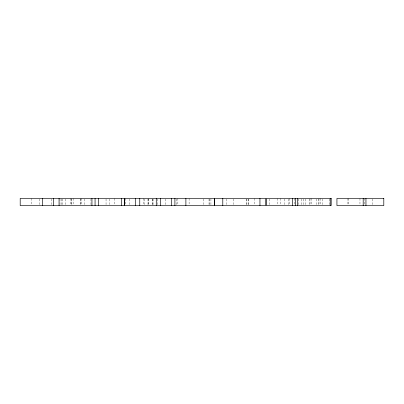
<?xml version="1.0" encoding="UTF-8"?>
<svg xmlns="http://www.w3.org/2000/svg" width="404" height="404" viewBox="0 0 404 404"><rect width="100%" height="100%" fill="white"/><g stroke="black" fill="none" stroke-linecap="round" stroke-linejoin="round"><path stroke-width="0.3" stroke-dasharray="2.02 1.52" d="M372.559 199.021L372.559 204.98M364.827 198.425L364.827 204.98M359.964 198.425L359.964 204.98M348.793 198.425L348.793 204.98M347.92 198.425L347.92 204.98M329.24 199.021L329.24 204.98M322.796 199.021L322.796 204.98M320.205 198.425L320.205 204.98M318.983 198.425L318.983 204.98M318.458 199.021L318.458 204.98M316.579 199.021L316.579 204.98M311.413 198.425L311.413 204.98M310.035 198.425L310.035 204.98M309.57 199.021L309.57 204.98M305.596 199.021L305.596 204.98M303.788 199.021L303.788 204.98M301.253 199.021L301.253 204.98M298.268 199.021L298.268 204.98M294.233 198.425L294.233 204.98M289.37 198.425L289.37 204.98M288.476 199.021L288.476 204.98M284.744 199.021L284.744 204.98M280.401 198.425L280.401 204.98M277.326 198.425L277.326 204.98M269.352 199.021L269.352 204.98M254.752 198.425L254.752 204.98M248.647 199.021L248.647 204.98M248.288 199.021L248.288 204.98M246.905 199.021L246.905 204.98M246.379 199.021L246.379 204.98M233.775 199.021L233.775 204.98M226.457 199.021L226.457 204.98M210.933 199.021L210.933 204.98M209.555 199.021L209.555 204.98M209.03 199.021L209.03 204.98M203.651 199.021L203.651 204.98M189.107 198.425L189.107 204.98M177.866 198.425L177.866 204.98M176.417 199.021L176.417 204.98M165.433 199.021L165.433 204.98M157.403 199.021L157.403 204.98M153.066 199.021L153.066 204.98M152.793 199.021L152.793 204.98M152.581 199.021L152.581 204.98M148.313 198.425L148.313 204.98M148.243 199.021L148.243 204.98M147.975 199.021L147.975 204.98M144.582 199.021L144.582 204.98M143.496 198.425L143.496 204.98M129.189 199.021L129.189 204.98M125.578 198.425L125.578 204.98M114.595 198.425L114.595 204.98M109.641 199.021L109.641 204.98M106.05 199.021L106.05 204.98M90.966 199.021L90.966 204.98M84.517 199.021L84.517 204.98M81.386 198.425L81.386 204.98M80.704 198.425L80.704 204.98M80.179 199.021L80.179 204.98M73.134 198.425L73.134 204.98M71.755 198.425L71.755 204.98M71.296 199.021L71.296 204.98M70.397 198.425L70.397 204.98M65.509 199.021L65.509 204.98M62.433 199.021L62.433 204.98M61.317 199.021L61.317 204.98M59.989 199.021L59.989 204.98M51.449 199.021L51.449 204.98M39.794 199.021L39.794 204.98M31.441 198.425L31.441 204.98"/><path stroke-width="0.61" d="M215.216 198.425L265.736 198.425L265.736 205.575L215.216 205.575M365.948 198.425L365.948 205.575M363.186 198.425L363.186 205.575M330.225 198.425L330.225 205.575M297.334 198.425L297.334 205.575M295.354 198.425L295.354 205.575M292.592 198.425L292.592 205.575M259.949 198.425L259.949 205.575M222.791 198.425L222.791 205.575M214.569 198.425L214.569 205.575M185.891 198.425L185.891 205.575M174.907 198.425L174.907 205.575M171.594 198.425L171.594 205.575M160.61 198.425L160.61 205.575M156.272 198.425L156.272 205.575M139.759 198.425L139.759 205.575M135.421 198.425L135.421 205.575M124.578 198.425L124.578 205.575M124.366 198.425L124.366 205.575M121.685 198.425L121.685 205.575M98.657 198.425L98.657 205.575M95.066 198.425L95.066 205.575M91.945 198.425L91.945 205.575M59.06 198.425L59.06 205.575M53.661 198.425L53.661 205.575M42.678 198.425L42.678 205.575M214.635 198.425L20.2 198.425L20.2 205.575L214.635 205.575L214.635 198.425M331.194 198.425L266.342 198.425L266.342 205.575L331.194 205.575L331.194 198.425M383.8 198.425L336.936 198.425L336.936 205.575L383.8 205.575L383.8 198.425"/></g></svg>
